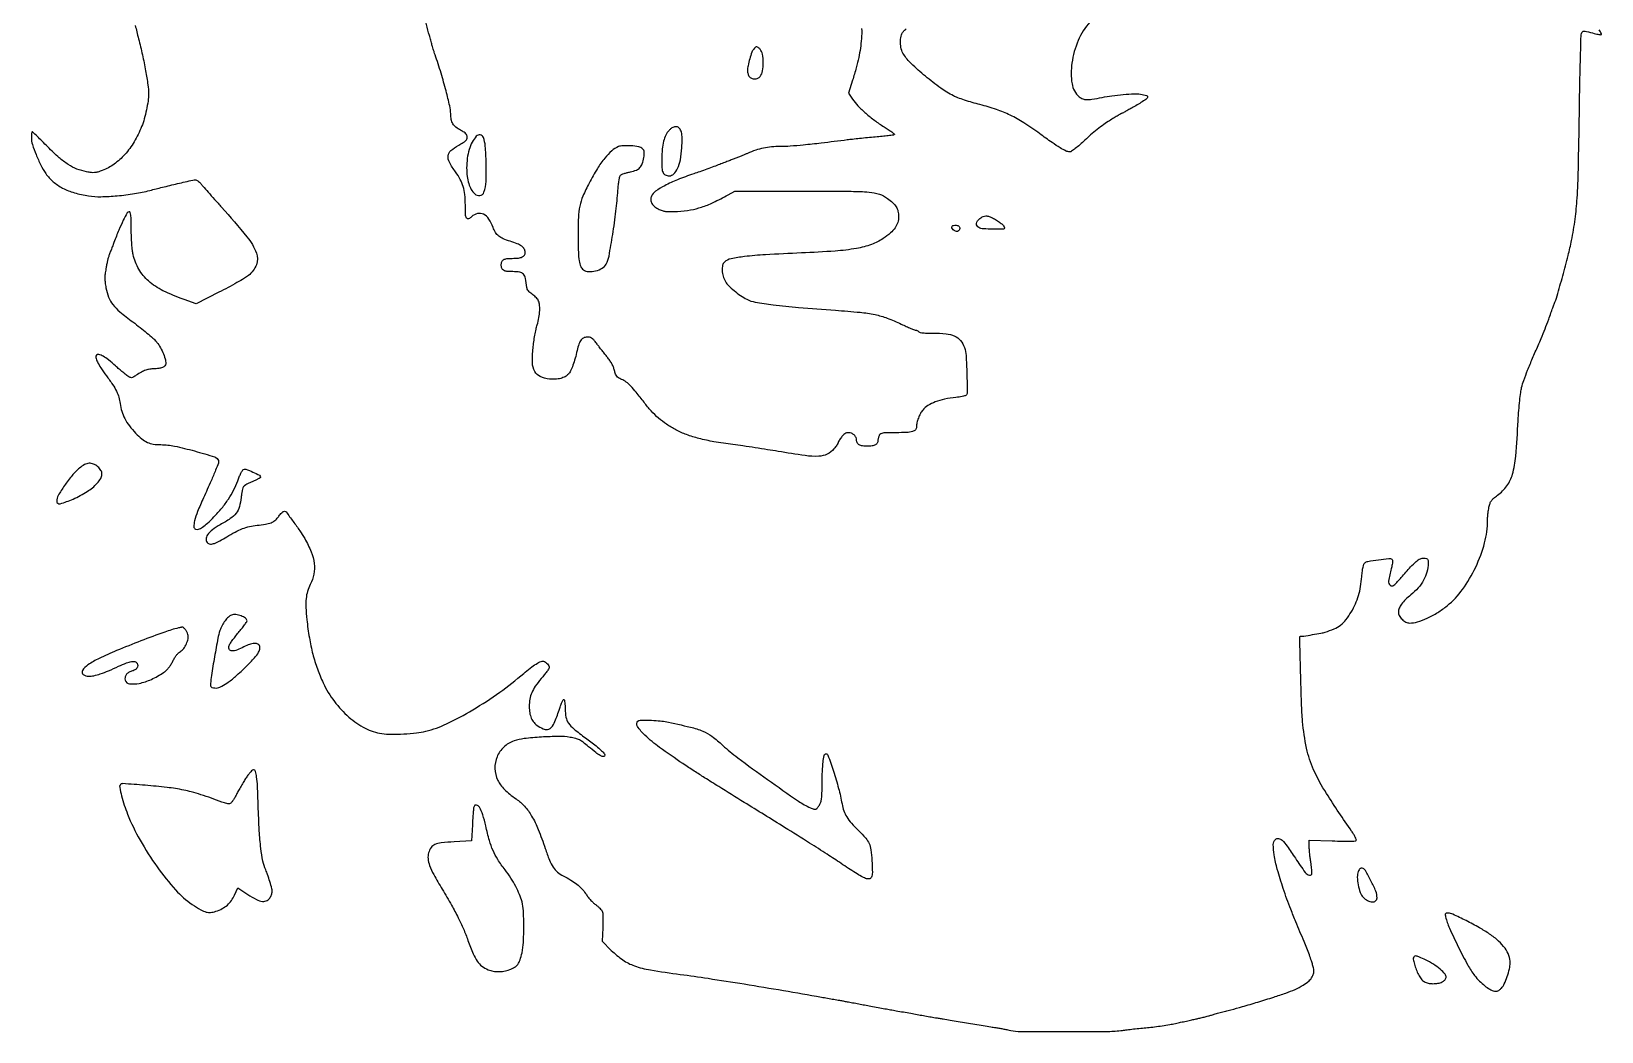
# Model space of a CAD drawing. Extents: x 0 to 1200, y 0 to 1477.
# Drawn here: x 0 to 1180, y 0 to 752 of the extents above; entities that cross this region are included whole.
import ezdxf

# ---------------------------------------------------------------- set-up
doc = ezdxf.new("R2010")
doc.units = 0

msp = doc.modelspace()

# ---------------------------------------------------------------- linework, layer by layer
for points in [[(78.028933, 755.977881, 0.004437), (79.160967, 751.215437, 0.003216), (80.502749, 745.931385, -0.009278), (83.417899, 733.838539, -0.009718), (85.833974, 721.830815, -0.009779), (87.523373, 711.333344, -0.035865), (87.982636, 704.620473, -0.033135), (87.602174, 699.165745, -0.017804), (86.450638, 692.516659, -0.017635), (84.78429, 685.776232, -0.025882), (82.809802, 680, -0.038496), (77.152194, 668.525654, -0.048857), (70.169911, 659.002902, -0.053618), (62.111956, 651.742937, -0.067121), (53.252085, 646.992385, -0.015942), (49.808123, 645.827131, -0.052753), (47.459806, 645.378021, -0.052917), (45.073323, 645.43096, -0.016113), (41.5, 646.008128, -0.044651), (34.208188, 648.117591, -0.049896), (27.690166, 651.433081, -0.03948), (20.841427, 656.630693, -0.01606), (12.355457, 664.699727, 0.002541), (8.039506, 669.031724, 0.00407), (4.306771, 672.680545, 0.000932), (1.012527, 675.836901, 0.19288), (0.605457, 676, 0.357087), (0.366388, 675.804311, 0.016172), (0.177853, 674.682853, 0.020877), (0.043604, 673.235162, 0.012681), (0, 671.516096, 0.076624), (0.762187, 666.571772, 0.019742), (3.503926, 658.951619, 0.020839), (7.094057, 651.051322, 0.033635), (10.862171, 644.699777, 0.064691), (16.345808, 638.595545, 0.057058), (23.43215, 633.792024, 0.050166), (32.271689, 630.246331, 0.032889), (43, 627.898272, 0.042484), (52.101834, 627.307665, 0.017355), (64.488456, 627.987442, 0.017271), (77.543868, 629.615597, 0.024462), (89, 632.027746, -0.004381), (98.384846, 634.400879, -0.002483), (109.789199, 637.118694, -0.000757), (121.305618, 639.784496, -0.05655), (123.204956, 640, -0.119215), (123.997053, 639.808418, -0.036777), (125.052559, 639.163981, -0.034447), (126.16707, 638.243146, -0.03175), (127.177522, 637.153977, 0.008924), (128.707977, 635.345397, 0.000755), (132.737889, 630.76593, 0.001002), (137.564622, 625.319689, 0.000775), (142.845078, 619.403977, -0.010817), (161.960803, 597.102798, -0.078079), (169.104341, 584.943152, -0.191668), (169.074391, 576.192832, -0.130671), (163.046431, 568.130936, -0.031182), (160.030986, 566.038834, -0.006309), (154.411248, 562.734136, -0.006634), (147.765184, 559.054014, -0.006166), (140.860866, 555.45866), (123.810267, 546.845341), (114.655133, 550.051786, -0.030486), (98.86499, 556.687533, -0.066345), (87.973271, 564.000451, -0.081809), (80.803675, 572.79859, -0.071577), (76.424705, 583.839119, -0.031011), (75.886325, 586.925802, -0.00934), (75.448422, 591.67208, -0.009114), (75.146434, 597.147797, -0.008545), (75.035622, 602.75, 0.003631), (74.963883, 609.959369, 0.024439), (74.727784, 613.527097, 0.054165), (74.294212, 615.437519, 0.320163), (73.505825, 616, 0.27134), (72.000181, 615.117978, 0.01206), (69.061377, 609.566056, 0.016614), (65.704097, 602.235862, 0.008947), (62.032573, 593, -0.000235), (60.748699, 589.598898, -0.000284), (59.540909, 586.409375, -0.00024), (58.52139, 583.725539, -0.001956), (58.049669, 582.5, 0.03238), (57.672745, 581.309416, 0.005315), (57.119018, 578.957613, 0.005829), (56.528332, 576.171935, 0.005114), (55.975152, 573.24932, 0.014125), (55.366013, 569.179934, 0.030797), (55.180767, 566.031025, 0.03115), (55.384511, 562.90548, 0.014781), (56.015478, 558.917968, 0.044856), (58.045669, 551.753945, 0.075233), (61.126381, 546.322881, 0.053365), (66.418984, 540.895148, 0.013146), (76.230426, 533.200204, -0.006894), (81.636018, 529.068796, -0.007215), (86.843255, 524.851036, -0.006966), (91.234358, 521.083177, -0.03149), (93.619545, 518.69488, -0.046431), (96.320977, 514.98194, -0.030765), (98.731946, 510.290208, -0.031042), (100.459585, 505.573619, -0.072388), (101, 501.860415, -0.200049), (100.351111, 500.303496, -0.094417), (98.512257, 499.064945, -0.065665), (95.643783, 498.260775, -0.035562), (91.981953, 498, 0.04246), (88.853337, 497.733839, 0.045381), (85.886281, 496.94315, 0.037551), (82.677511, 495.486265, 0.017695), (78.763574, 493.157896, -0.013229), (76.419474, 491.734923, -0.100523), (75.198722, 491.332067, -0.140884), (74.10241, 491.510729, -0.034656), (72.493689, 492.412178, -0.024521), (71.109972, 493.4191, -0.004788), (68.727462, 495.376191, -0.005074), (65.992544, 497.714599, -0.004679), (63.230115, 500.171391, 0.015552), (57.9808, 504.639334, 0.039092), (53.825405, 507.457333, 0.057827), (50.718478, 508.779144, 0.274637), (48.921583, 508.321583, 0.263925), (48.425696, 506.525037, 0.04977), (49.625675, 503.198736, 0.035354), (52.193227, 498.676324, 0.013973), (56.321903, 492.831339, -0.01294), (61.009693, 486.223807, -0.033154), (63.946866, 481.151561, -0.04335), (65.709856, 476.632418, -0.043543), (66.663963, 471.883697, 0.047886), (67.873567, 466.122365, 0.045067), (70.172886, 460.571614, 0.04142), (73.633479, 455.119757, 0.029959), (78.317284, 449.651434, 0.027727), (83.051409, 445.265989, 0.066023), (87.107134, 442.723886, 0.070842), (91.504886, 441.427881, 0.036007), (97.267445, 441.005577, -0.051582), (107.516129, 439.933344, -0.015911), (122.622013, 436.250548, -0.008568), (137.712596, 431.778726, -0.244251), (140.501305, 428.995889, -0.165265), (140.465239, 427.2141, -0.008587), (138.389213, 421.780932, -0.009068), (135.025625, 413.831793, -0.002277), (129.249321, 401, 0.01045), (124.824495, 390.725013, 0.035818), (122.579694, 383.815659, 0.062175), (122.050157, 379.361897, 0.308936), (123.409743, 377.396261, 0.189384), (125.535141, 377.413111, 0.053237), (128.519158, 378.999523, 0.037006), (132.317594, 382.002588, 0.0144), (137.120195, 386.675962, 0.020935), (143.076557, 393.35356, 0.026092), (148.002996, 400.049108, 0.027702), (151.957226, 406.848059, 0.030455), (154.998059, 413.834937, -0.011961), (156.168237, 416.820668, -0.015647), (157.386839, 419.486656, -0.0132), (158.517884, 421.625516, -0.124442), (159.228057, 422.372057, -0.234019), (161.153476, 422.571046, -0.016422), (166.318266, 420.450315, -0.01534), (171.348214, 418.001058, -0.291642), (172.177402, 416.550947, -0.24629), (171.913864, 416.102267, -0.013097), (170.438515, 415.236721, -0.018087), (168.549819, 414.281599, -0.011953), (166.317455, 413.316313, 0.01397), (164.008675, 412.306916, 0.016395), (161.882176, 411.219005, 0.015436), (160.157948, 410.193546, 0.090366), (159.387824, 409.47947, 0.092153), (158.916043, 408.525115, 0.014501), (158.402923, 406.484341, 0.015686), (157.938203, 404.014148, 0.013123), (157.596749, 401.368265, -0.044615), (156.251804, 394.422492, -0.093381), (153.784522, 389.524872, -0.080423), (149.44178, 385.418628, -0.026811), (141.929424, 380.8817, 0.037936), (135.988394, 377.111055, 0.084658), (132.310884, 373.245847, 0.148293), (131.245517, 369.766906, 0.223829), (132.565834, 366.945362, 0.189617), (134.553833, 366.291105, 0.067148), (137.548325, 366.86993, 0.04416), (141.56626, 368.632031, 0.016885), (146.823324, 371.749978, -0.019642), (152.98103, 375.356353, -0.030952), (158.550466, 377.901532, -0.034339), (163.930147, 379.554567, -0.034063), (169.5, 380.461228, 0.015796), (175.876421, 381.261513, 0.050329), (180.022799, 382.351306, 0.074192), (182.922679, 383.95706, 0.07703), (185.184994, 386.321999, -0.015167), (186.770725, 388.452693, -0.038583), (188.079828, 389.865664, -0.055455), (189.211679, 390.700684, -0.126603), (190.226208, 390.984687, -0.241032), (191.387002, 390.421153, -0.002803), (196.640641, 383.367771, -0.009053), (201.642778, 376.308657, -0.017753), (205.317346, 370.484867, -0.035789), (210.190365, 360.54514, -0.065989), (212.435578, 351.842529, -0.077239), (212.167265, 343.829587, -0.070461), (209.5, 336, 0.046304), (207.443754, 330.798772, 0.046962), (206.392017, 325.332544, 0.036202), (206.232524, 318.648007, 0.014396), (206.941549, 309.494586, 0.015648), (208.825597, 295.867609, 0.021003), (211.432491, 283.677513, 0.022602), (214.858368, 272.518688, 0.024381), (219.204572, 262, 0.050947), (227.610413, 248.052373, 0.053407), (238.546629, 236.334313, 0.057468), (250.823737, 227.964358, 0.084893), (263.195697, 223.944114, 0.035038), (270.188668, 223.420357, 0.014121), (279.767761, 223.645785, 0.014158), (289.349828, 224.414781, 0.033708), (296.380767, 225.663603, 0.051227), (311.96005, 231.271864, 0.021619), (331.594437, 241.773301, 0.021021), (351.894067, 254.968906, 0.024774), (369.886287, 269.164224, -0.016165), (374.777175, 273.161458, -0.026046), (379.214799, 276.202499, -0.026293), (382.889334, 278.191475, -0.196627), (384.828553, 278.298735, -0.078873), (386.274558, 277.526586, -0.052023), (387.654013, 276.236746, -0.053491), (388.672505, 274.773676, -0.125971), (389, 273.494426, -0.152133), (388.779106, 272.785239, -0.006315), (387.225336, 270.592784, -0.01045), (385.27335, 268.02541, -0.007181), (382.958592, 265.193918, 0.023478), (378.599513, 259.492302, 0.050042), (375.91421, 254.643814, 0.057938), (374.480292, 249.839405, 0.043602), (374, 244.342155, 0.039636), (374.389879, 239.43163, 0.06627), (375.576074, 235.468298, 0.073929), (377.638396, 232.256053, 0.063991), (380.639841, 229.598766, 0.077279), (385.902411, 227.104549, 0.237613), (389.670256, 227.783296, 0.133009), (392.823121, 231.83294, 0.020615), (396.396837, 241.448612, -0.010845), (397.529994, 244.690097, -0.018704), (398.630608, 247.327091, -0.013772), (399.616551, 249.315384, -0.433587), (400.090759, 249.443908, -0.211863), (400.449345, 248.919394, -0.014226), (400.734009, 247.08156, -0.018494), (400.936257, 244.795348, -0.012674), (401.003738, 242.190983, 0.051005), (401.623204, 236.167382, 0.1032), (403.515471, 231.814508, 0.066781), (407.561228, 227.463908, 0.01232), (416.206431, 220.703134, -0.004913), (424.184623, 214.652266, -0.025533), (428.375382, 211.051986, -0.047745), (430.486152, 208.61884, -0.301881), (430.537273, 207.060309, -0.324586), (429.387822, 206.588483, -0.074148), (427.321736, 207.428671, -0.034209), (424.056376, 209.675348, -0.007076), (418.652181, 214.092125, 0.011913), (414.517139, 217.405443, 0.047164), (411.755611, 219.126936, 0.054103), (408.910779, 220.18178, 0.019114), (404.652181, 221.083917, 0.045328), (396.176628, 221.762868, 0.013335), (383.128685, 221.275614, 0.012894), (370.220862, 220.1136, 0.05361), (362.607414, 218.389593, 0.104656), (354.873997, 213.771195, 0.108857), (349.805433, 206.473051, 0.107882), (348.245934, 197.664772, 0.101185), (350.432194, 188.784134, 0.050117), (352.493707, 185.369956, 0.034155), (355.457781, 181.932961, 0.029435), (359.343207, 178.441736, 0.019154), (364.202625, 174.8624, -0.062115), (370.506104, 169.326864, -0.049075), (375.843041, 161.976732, -0.037024), (380.798184, 151.872573, -0.0156), (385.997875, 137.660236, 0.015043), (389.183926, 128.92166, 0.05045), (391.997323, 123.524456, 0.07197), (395.226337, 119.879968, 0.059906), (399.553446, 117.030062, -0.019643), (405.290191, 113.880985, -0.031843), (409.864502, 110.718055, -0.036865), (413.476685, 107.404341, -0.04538), (416.29425, 103.804296, 0.02371), (417.903435, 101.553972, 0.01669), (419.91201, 99.176887, 0.016889), (421.991181, 97.02718, 0.033606), (423.80021, 95.5, -0.019742), (425.433765, 94.196717, -0.019443), (426.968081, 92.762266, -0.019744), (428.211098, 91.402738, -0.06725), (428.853985, 90.392822, -0.088479), (429.215516, 89.01205, -0.011568), (429.387573, 85.967288, -0.012817), (429.416247, 82.234217, -0.009274), (429.264433, 78.076745), (428.701891, 67.867845), (435.677342, 61.042813, 0.042141), (444.426769, 53.817676, 0.067951), (453.027552, 49.445086, 0.042562), (465.048, 46.381215, 0.008008), (487.5, 43.02272, -0.004646), (508.357293, 40.045993, -0.002128), (535.514915, 35.793926, -0.002055), (565.018026, 30.921441, -0.002274), (593.5, 25.963907, -0.000005), (598.114781, 25.138974, -0.000005), (602.884375, 24.286272, -0.000005), (607.154383, 23.522802, -0.000015), (610, 23.013897, -0.00135), (612.817462, 22.502085, -0.000441), (616.96875, 21.7326, -0.00044), (621.576676, 20.870069, -0.000497), (626, 20.033515, 0.00096), (630.675413, 19.153775, 0.000632), (636.059375, 18.158452, 0.000635), (641.301323, 17.203115, 0.001227), (645.5, 16.454058, -0.000551), (649.731916, 15.704974, -0.000275), (655.0875, 14.747873, -0.000273), (660.632281, 13.750695, -0.000402), (665.5, 12.868501, 0.001225), (670.114784, 12.039989, 0.001112), (674.884375, 11.206673, 0.001112), (679.154903, 10.480113, 0.003583), (682, 10.023517, -0.002572), (685.047288, 9.540789, -0.000562), (690.290625, 8.676455, -0.000585), (696.3539, 7.662673, -0.000561), (702.5, 6.620557, 0.000733), (708.756227, 5.561984, 0.000688), (715.15, 4.498817, 0.000684), (720.824466, 3.571248, 0.00237), (724.5, 2.993456, -0.003746), (727.492465, 2.5146, -0.003032), (730.696403, 1.95726, -0.003064), (733.645482, 1.40713, -0.007916), (735.764351, 0.963515, 0.054208), (743.173441, 0.115919, 0.001411), (776.536127, 0.023431, 0.002029), (808.949108, 0.156553, 0.03347), (819.731441, 0.967627, -0.005706), (823.146718, 1.416166, -0.00203), (828.036736, 1.981582, -0.002014), (833.409498, 2.558825, -0.002374), (838.5, 3.060596, 0.007702), (843.751816, 3.634839, 0.005479), (849.61875, 4.433346, 0.005533), (855.201196, 5.318757, 0.011719), (859.5, 6.153518, -0.000101), (863.42102, 7.009905, -0.000074), (867.765625, 7.957218, -0.000075), (871.87509, 8.85198, -0.000167), (875, 9.530791, 0.005128), (877.867404, 10.183522, 0.00349), (881.116286, 10.982226, 0.003517), (884.240858, 11.796963, 0.007058), (886.693739, 12.492275, -0.004664), (889.320542, 13.250499, -0.00165), (893.095531, 14.288692, -0.001637), (897.249998, 15.40192, -0.001925), (901.193739, 16.428626, 0.007819), (909.772615, 18.770351, 0.003089), (921.499688, 22.248001, 0.00312), (933.35803, 25.92538, 0.006585), (942.5, 28.956092, 0.022481), (949.542313, 31.754503, 0.032696), (955.44262, 34.890762, 0.037898), (959.874349, 38.119897, 0.101216), (962.270834, 41.184873, 0.028936), (963.212272, 43.386971, 0.077706), (963.534939, 45.055328, 0.060286), (963.372283, 46.976086, 0.012475), (962.59807, 50.284791, 0.019457), (961.720197, 53.187221, 0.00537), (960.115343, 57.676025, 0.005416), (958.186239, 62.72542, 0.005641), (956.173411, 67.663569, -0.00131), (949.985253, 82.47684, -0.004701), (946.147989, 91.982203, -0.006762), (943.277009, 99.592022, -0.006093), (940.508135, 107.544459, -0.011859), (936.063136, 121.957401, -0.02904), (933.670765, 132.789589, -0.037292), (933.008347, 140.58649, -0.201566), (934.58062, 144.437763, -0.250199), (936.91098, 145.146051, -0.140902), (939.609565, 143.757473, -0.049998), (943.346327, 139.459787, -0.008029), (949.626698, 130.274388, 0.009678), (956.980311, 119.595061, 0.187896), (960.282641, 117.445815, 0.492408), (962.062718, 118.974652, 0.024282), (961.147581, 127.873003, -0.007224), (960.703646, 131.102894, -0.006267), (960.329709, 134.500797, -0.006317), (960.068556, 137.586213, -0.018345), (959.993392, 139.725455), (960, 143.950911), (977.34707, 143.323502, 0.00396), (985.050455, 143.10596, 0.010754), (990.511524, 143.112481, 0.007176), (994.539881, 143.261813, 0.246258), (995.3343, 143.731892, 0.24036), (995.390729, 144.420161, 0.017949), (994.589431, 146.186608, 0.021728), (993.414474, 148.310997, 0.014616), (991.89963, 150.633845, -0.008918), (972.993234, 178.915137, -0.037784), (963.307733, 196.817921, -0.05289), (958.081488, 212.873257, -0.03049), (955.079692, 233, -0.01279), (954.234063, 246.729931, -0.002879), (953.527766, 270.12903, -0.000288), (952.901967, 296.370874, -0.421045), (953.516623, 297, 0.039155), (955.966026, 297.192108, 0.00305), (962.45006, 298.256072, 0.003811), (968.841964, 299.395192, 0.025144), (972, 300.148831, 0.032282), (978.679742, 302.580161, 0.061198), (983.595461, 305.499226, 0.061787), (987.628456, 309.501107, 0.03353), (991.571334, 315.27903, 0.028626), (994.720607, 321.409613, 0.031573), (997.033919, 327.66558, 0.030326), (998.609602, 334.382272, 0.022935), (999.546099, 341.900132, -0.009935), (999.944892, 345.958979, -0.022626), (1000.444708, 348.997151, -0.027223), (1001.028172, 351.166605, -0.141154), (1001.719291, 352.181995, -0.132255), (1004.123438, 353.283835, -0.008161), (1011.96412, 354.472346, -0.007116), (1019.922206, 355.430992, -0.166315), (1022.108375, 354.933021, -0.220508), (1022.547923, 354.266719, -0.05465), (1022.601441, 352.925818, -0.034002), (1022.319005, 350.88136, -0.010117), (1021.613731, 347.806804, 0.019717), (1019.668911, 338.513446, 0.260366), (1020.805218, 335.327116, 0.383171), (1023.554314, 335.362901, 0.028937), (1029.179883, 341.18663, -0.006317), (1036.208416, 349.154056, -0.032327), (1040.439731, 353.262445, -0.062834), (1043.554059, 355.305192, -0.138799), (1046.32764, 355.807568, -0.029537), (1048.170116, 355.518341, -0.171615), (1048.99334, 355.0083, -0.155572), (1049.356591, 354.064841, -0.023087), (1049.382797, 352, -0.056954), (1048.388499, 345.296863, -0.060134), (1045.91338, 339.120932, -0.05673), (1041.89092, 333.422077, -0.042431), (1036.304277, 328.133324, 0.025697), (1032.357331, 324.639426, 0.041702), (1029.434238, 321.248712, 0.051017), (1027.60224, 318.094349, 0.10602), (1027.003738, 315.326725, 0.12715), (1027.714264, 312.558201, 0.072062), (1029.816723, 309.781262, 0.071815), (1032.631284, 307.705319, 0.123654), (1035.43967, 307, 0.074998), (1041.334909, 307.889261, 0.032646), (1048.752373, 310.721084, 0.030854), (1056.528679, 314.885434, 0.032004), (1063.63417, 319.929523, 0.066957), (1075.262835, 332.268617, 0.0452), (1085.083014, 348.963344, 0.0451), (1091.768447, 367.208105, 0.065358), (1093.999829, 384.200779, -0.017938), (1094.077646, 386.366894, -0.009803), (1094.320262, 389.014269, -0.009759), (1094.672464, 391.697545, -0.015309), (1095.090425, 393.986036, -0.028699), (1095.896958, 396.915703, -0.073102), (1096.896575, 398.874024, -0.06246), (1098.512747, 400.634561, -0.016779), (1101.494147, 402.995676, 0.07727), (1108.581875, 410.155964, 0.089313), (1112.734722, 418.798885, 0.046577), (1115.153839, 432.348227, 0.007597), (1116.979661, 459, -0.00599), (1117.485709, 466.752141, -0.007041), (1118.156439, 474.082355, -0.007094), (1118.900813, 480.280882, -0.029012), (1119.622677, 484, -0.02381), (1121.229151, 489.242813, -0.007439), (1124.125409, 496.941561, -0.007004), (1127.80572, 505.927929, -0.005614), (1132.010979, 515.5, 0.008917), (1134.305384, 520.817671, 0.003727), (1137.215627, 528.060896, 0.003613), (1139.965841, 535.207327, 0.011733), (1141.643294, 540, -0.004282), (1142.266526, 541.869528, -0.004035), (1142.933859, 543.765625, -0.004013), (1143.552182, 545.436113, -0.013973), (1143.990093, 546.5, 0.034379), (1146.256241, 552.714097, 0.003549), (1150.475421, 567.733277, 0.004801), (1154.538253, 583.182288, 0.012174), (1157.107318, 594.5, 0.016532), (1159.771894, 610.422895, 0.017772), (1161.301366, 626.107754, 0.009987), (1162.21351, 647.973608, 0.001716), (1162.972949, 689.5, -0.001109), (1163.355416, 711.90095, -0.001741), (1163.79381, 731.149814, -0.000431), (1164.250335, 747.981923, -0.068016), (1164.557407, 749.839793, -0.102757), (1165.326847, 751.233568, -0.216427), (1166.423854, 751.743736, -0.066475), (1168.457574, 751.490809, -0.004307), (1174.217858, 749.926961, 0.014511), (1176.070251, 749.464429, 0.021008), (1177.731387, 749.173019, 0.01743), (1179.08194, 749.041882, 0.215061), (1179.55373, 749.220397, 0.335966), (1179.62435, 749.732026, 0.004306), (1177.906394, 752.734688, 0.010359)], [(623.761517, 753.802218, -0.02638), (623.591733, 746.071501, -0.01645), (622.816987, 738.899341, -0.017432), (621.582537, 731.932152, -0.015027), (619.697282, 724.237359, -0.007843), (616.911892, 714.765501), (613.882589, 705.031001), (616.869485, 700.689697, 0.039873), (621.009393, 695.594699, 0.02183), (626.816566, 690.018664, 0.020854), (633.554542, 684.572822, 0.022381), (640.57013, 679.842068, -0.009396), (643.769097, 677.803706, -0.016307), (646.334913, 675.976888, -0.010797), (648.270899, 674.433843, -0.45908), (648.278156, 673.966135, -0.147069), (647.611976, 673.65778, -0.002759), (643.762958, 673.131284, -0.006493), (639.230066, 672.59648, -0.004268), (634, 672.093272, 0.00187), (628.28155, 671.570745, 0.0016), (622.2625, 670.9786, 0.001612), (616.79598, 670.405331, 0.004609), (613, 669.959439, -0.001751), (593.375457, 667.540476, -0.005231), (579.925858, 666.072998, -0.007497), (570.106012, 665.253847, -0.01706), (562.668255, 665, 0.022138), (556.008624, 664.704988, 0.029505), (550.019948, 663.814998, 0.029568), (544.187628, 662.228178, 0.02238), (538, 659.831688, -0.003964), (536.01955, 658.979531, -0.002793), (533.78015, 658.051614, -0.002517), (531.278003, 657.045828, -0.001861), (528.5, 655.957313, 0.000087), (527.249318, 655.472364, 0.000009), (524.335591, 654.341928, 0.000011), (520.865463, 652.995461, 0.000009), (517.131799, 651.546562, -0.003928), (512.809963, 649.908269, -0.002188), (507.520582, 647.976861, -0.002182), (502.151685, 646.069428, -0.003534), (497.568108, 644.499777, 0.014487), (485.397767, 640.031908, 0.026678), (475.830789, 635.596133, 0.031237), (468.961548, 631.385063, 0.133502), (465.918207, 627.71983, 0.115845), (465.357117, 624.906597, 0.12414), (466.133116, 622.21624, 0.1007), (468.285965, 619.80359, 0.056321), (471.695404, 617.810539, 0.029719), (474.58522, 616.732522, 0.047293), (477.167684, 616.200648, 0.034318), (480.337927, 616.073793, 0.008873), (485.449458, 616.310935, 0.024754), (495.262577, 617.430549, 0.038328), (503.543441, 619.454541, 0.033211), (512.218913, 622.94717, 0.013716), (523.473306, 628.757236), (528.446611, 631.5), (579.473306, 631.481713, -0.001496), (615.873053, 631.359733, -0.019639), (629.342754, 630.74486, -0.05617), (637.051385, 629.2054, -0.081149), (643.231305, 626.056261, -0.029729), (647.267182, 622.707195, -0.068936), (649.739337, 619.656584, -0.080976), (651.057034, 616.374527, -0.055103), (651.5, 612.367268, -0.074744), (650.832678, 607.928158, -0.078336), (648.892065, 603.959261, -0.06173), (645.392519, 600.08347, -0.027557), (639.943858, 595.872495, -0.066273), (631.14432, 591.396987, -0.040856), (619.891654, 588.445771, -0.025908), (603.821394, 586.458756, -0.007223), (578.5, 585.019722, 0.003441), (551.491515, 583.689698, 0.015287), (535.6615, 582.314463, 0.023233), (525.619757, 580.655924, 0.12764), (520.75, 578.218585, 0.160442), (519.310285, 575.787464, 0.065742), (518.979926, 571.919363, 0.059031), (519.704553, 567.541164, 0.062116), (521.427396, 563.533678, 0.065432), (523.792053, 560.491679, 0.022141), (527.961145, 556.722407, 0.022231), (532.816685, 553.059129, 0.030207), (537.519821, 550.230369, 0.078462), (543.785584, 548.12266, 0.01125), (557.212512, 546.156626, 0.009659), (576.355424, 544.166793, 0.003362), (604, 542.01912, -0.006738), (622.616034, 540.446347, -0.027602), (633.813963, 538.720135, -0.037711), (642.952132, 536.05748, -0.021503), (653.543939, 531.555436, 0.004728), (657.295292, 529.810154, 0.006754), (660.6591, 528.338159, 0.003955), (663.509728, 527.162808, 0.096086), (664.349111, 527, -0.073959), (664.912584, 526.916194, -0.038599), (665.57526, 526.657292, -0.037338), (666.228021, 526.279846, -0.046659), (666.766667, 525.833333, 0.152808), (667.727336, 525.330598, 0.019501), (670.064322, 525.001597, 0.018881), (673.207479, 524.802979, 0.009274), (677.216667, 524.775709, -0.026889), (687.17743, 524.356907, -0.082695), (693.675402, 522.62274, -0.116037), (697.998076, 519.289623, -0.085387), (700.974531, 514, -0.070459), (702.202124, 507.99015, -0.008434), (702.799109, 494.411721, -0.003826), (703.078575, 480.0215, -0.263076), (701.950096, 477.969158, -0.078555), (701.104698, 477.614926, -0.01082), (699.236338, 477.20034, -0.012194), (696.98409, 476.808315, -0.010047), (694.565137, 476.49735, 0.023951), (686.021209, 475.156638, 0.040017), (679.039248, 473.122203, 0.048525), (673.582755, 470.415397, 0.078616), (669.678358, 467.029597, 0.051568), (667.863032, 464.355893, 0.035511), (666.36055, 461.013217, 0.035522), (665.346788, 457.493298, 0.051767), (665.005577, 454.285184, -0.19111), (664.161912, 452.174049, -0.136241), (661.957289, 450.84614, -0.057438), (657.665379, 450.168632, -0.010454), (649.600925, 450, 0.004096), (642.831067, 449.944545, 0.034101), (639.776218, 449.685618, 0.085979), (638.080428, 449.115605, 0.146942), (637.035184, 448.065741, 0.034504), (636.638599, 447.183413, 0.023143), (636.304085, 446.128828, 0.023345), (636.074215, 445.072147, 0.041905), (636, 444.188186, -0.132169), (635.476396, 442.241981, -0.135955), (634.05076, 440.845931, -0.091099), (631.593315, 440.023466, -0.035332), (628, 439.769231, -0.035375), (624.377478, 440.025848, -0.093589), (621.927961, 440.859607, -0.138921), (620.516864, 442.28599, -0.126655), (620, 444.293704, 0.112442), (619.51887, 446.406102, 0.093062), (618.149707, 448.27029, 0.09038), (616.156186, 449.552178, 0.09811), (613.895904, 450, 0.06894), (612.465244, 449.8018, 0.071065), (611.158326, 449.222528, 0.059283), (609.886008, 448.198838, 0.030819), (608.550891, 446.655609, 0.01235), (607.574021, 445.307055, 0.015982), (606.749324, 444.021102, 0.013727), (606.132303, 442.920162, 0.121436), (606, 442.383453, -0.133581), (605.8521, 441.839737, -0.012593), (605.115167, 440.654763, -0.01542), (604.141469, 439.268674, -0.011538), (602.987803, 437.801371, -0.110177), (597.936507, 433.865202, -0.099817), (591.505548, 432.267504, -0.046419), (581.266731, 432.761797, -0.007037), (561, 435.930286, 0.003007), (553.102404, 437.23027, 0.001853), (543.79375, 438.669728, 0.001858), (534.579463, 440.024657, 0.003329), (527, 441.058994, -0.010567), (512.754772, 443.21348, -0.020513), (501.505634, 445.637735, -0.025181), (492.271453, 448.530993, -0.033922), (484.282365, 452.115978, -0.024914), (477.25023, 456.325862, -0.030854), (471.180658, 460.949009, -0.030393), (465.654549, 466.344068, -0.02302), (460.255034, 472.878327, 0.007804), (454.46753, 480.332791, 0.025228), (450.305503, 485.018999, 0.037956), (446.821477, 488.06395, 0.059424), (443.378373, 490.052135, -0.028894), (441.02574, 491.225757, -0.095855), (439.72184, 492.350196, -0.087057), (438.864844, 493.940153, -0.021313), (438.04542, 496.810668, 0.036366), (437.265232, 499.261897, 0.028311), (436.080056, 501.796101, 0.026753), (434.534848, 504.330307, 0.024009), (432.674745, 506.781975, -0.005336), (430.82131, 509.044237, -0.003327), (428.695389, 511.73279, -0.003338), (426.63467, 514.41152, -0.006052), (424.990408, 516.634042, 0.018251), (423.091426, 519.074059, 0.053173), (421.555724, 520.55339, 0.073538), (420.05637, 521.399257, 0.06755), (418.332025, 521.806525, 0.115935), (415.41299, 521.413616, 0.129074), (413.106693, 519.762364, 0.088604), (411.323196, 516.617985, 0.03276), (409.941238, 511.695751, -0.016043), (408.528786, 505.931403, -0.019783), (406.830553, 500.665062, -0.020846), (405.049506, 496.371184, -0.075314), (403.418706, 493.910171, -0.091969), (401.012523, 492.074094, -0.055509), (397.642103, 490.815123, -0.048876), (393.595542, 490.208066, -0.038539), (389.164913, 490.322428, -0.080372), (382.207055, 492.197564, -0.166559), (378.154349, 496.001403, -0.117051), (376.455073, 502.548744, -0.0304), (376.892146, 513.5, -0.01029), (377.463349, 518.187817, -0.008399), (378.261662, 523.178125, -0.008504), (379.151915, 527.747168, -0.021942), (379.994003, 531, 0.030845), (381.301012, 536.446393, 0.033838), (381.876615, 541.845916, 0.036594), (381.714184, 546.538018, 0.100378), (380.714565, 549.681936, 0.05366), (380.007395, 550.682726, 0.020631), (378.828653, 551.913953, 0.020146), (377.429038, 553.15552, 0.023397), (376, 554.216297, -0.034292), (374.531777, 555.35656, -0.044527), (373.367419, 556.599124, -0.050786), (372.575757, 557.855035, -0.088229), (372.230307, 559.034362, 0.020421), (371.183857, 565.968492, 0.134405), (369.646301, 569.088884, 0.173536), (366.932525, 570.578878, 0.039637), (361.628571, 571, -0.024584), (357.221557, 571.216817, -0.107125), (354.749145, 572.013577, -0.171971), (353.454013, 573.535707, -0.09135), (353, 576, -0.089998), (353.442822, 578.440255, -0.168507), (354.709473, 579.965929, -0.109427), (357.102042, 580.774849, -0.027018), (361.265741, 581, 0.025027), (365.869539, 581.230585, 0.083346), (368.780838, 582.025025, 0.143313), (370.397757, 583.435727, 0.143145), (371, 585.496229, 0.135186), (370.311818, 587.995025, 0.100211), (368.376831, 590.125966, 0.064645), (364.95436, 592.016566, 0.023205), (359.673761, 593.820455, -0.028643), (354.503308, 595.649706, -0.072388), (351.09342, 597.702235, -0.085008), (348.733439, 600.421254, -0.05169), (346.908526, 604.278271, 0.064524), (343.767279, 610.500533, 0.129479), (339.647456, 614.091292, 0.172715), (335.128855, 614.623814, 0.135632), (330.757389, 612.267564, -0.087667), (328.389435, 610.685183, -0.390471), (326.944393, 611.18066, -0.113363), (326.179147, 613.943696, -0.010657), (326.015313, 621.032072, 0.023707), (325.630036, 628.856508, 0.047596), (324.45257, 634.922467, 0.052266), (322.240955, 640.283231, 0.035171), (318.686339, 645.877649, -0.033498), (314.016073, 653.173941, -0.155731), (313.066987, 658.019316, -0.188525), (315.168151, 661.975444, -0.053169), (321.023427, 666.01272, 0.011288), (324.421257, 667.958131, 0.051165), (326.243234, 669.328324, 0.093535), (327.173057, 670.584437, 0.113154), (327.5, 672.010623, 0.096939), (327.233933, 673.370064, 0.095595), (326.474448, 674.536503, 0.060219), (325.024552, 675.71555, 0.016906), (322.5, 677.1901, -0.046221), (318.974104, 679.536622, -0.08666), (316.727045, 682.107288, -0.086643), (315.483987, 685.287758, -0.046187), (315.029751, 689.5, 0.052093), (314.312646, 695.487197, 0.008674), (311.546183, 706.7605, 0.009351), (307.773086, 720.047177, 0.007828), (303.287471, 734, -0.00324), (302.643247, 735.942536, -0.002533), (301.968243, 738.059375, -0.002561), (301.35993, 740.036434, -0.006256), (300.937712, 741.5, 0.000521), (300.542231, 742.932375, 0.000241), (300.025252, 744.79375, 0.000238), (299.480082, 746.749353, 0.000332), (298.989896, 748.5, -0.0121), (294.837906, 764.796129, -0.011096)], [(795.230906, 758.524983, 0.079458), (786.436393, 744.596893, 0.066126), (781.716615, 727.711438, 0.073308), (781.807577, 712.174228, 0.181732), (787.293891, 702.406161, 0.076079), (789.897312, 700.818432, 0.092784), (792.68359, 700.222417, 0.04869), (796.733658, 700.512928, 0.007896), (804.5, 701.963932, -0.018028), (811.774906, 703.171149, -0.01126), (820.365338, 704.084058, -0.010466), (828.409873, 704.586866, -0.043284), (833.272445, 704.367787, -0.038437), (837.878935, 703.393774, -0.466612), (838.514321, 701.941508, -0.140088), (836.586461, 699.826355, -0.00742), (828.671133, 695.097933, -0.00198), (825.255669, 693.143784, -0.003127), (822.308899, 691.497518, -0.000782), (819.72491, 690.080311, -0.125679), (819.410447, 690, 0.133363), (819.097647, 689.915057, 0.000759), (816.443639, 688.353455, 0.003158), (813.42178, 686.543399, 0.001994), (809.917059, 684.394742, 0.018555), (805.731577, 681.585831, 0.010035), (800.785453, 677.839431, 0.009907), (795.821951, 673.758452, 0.013743), (791.551426, 669.894742, -0.009147), (787.685027, 666.331504, -0.015225), (784.285646, 663.492137, -0.012607), (781.476364, 661.399567, -0.154974), (780.218182, 661, -0.108861), (777.307265, 661.641374, -0.026935), (772.963446, 663.944907, -0.018145), (766.824044, 667.947423, -0.00503), (757.49012, 674.668721, 0.016203), (745.680767, 682.778158, 0.02911), (735.430743, 688.526862, 0.030805), (724.992133, 692.834057, 0.020909), (712.659591, 696.486558, -0.009389), (706.90897, 698.04658, -0.008715), (701.075422, 699.858215, -0.008733), (695.943569, 701.650512, -0.028804), (692.659591, 703.081986, -0.039329), (683.183972, 708.856066, -0.017465), (671.62127, 717.845111, -0.016614), (661.031354, 727.302581, -0.061288), (655.358166, 734.230128, -0.077732), (653.569785, 738.36061, -0.059561), (652.909277, 743.242956, -0.061877), (653.416034, 747.912118, -0.109133), (655.092389, 751.390324, -0.070187), (657.186879, 753.397582, -0.038958)]]:
    msp.add_lwpolyline(points, format="xyb")
for points in [[(542.699778, 738.220752, 0.09759), (541.306623, 735.901881, 0.016185), (539.689498, 730.923374, 0.018516), (538.389065, 725.71493, 0.051958), (538, 721.981031, 0.042935), (538.097035, 720.853098, 0.030147), (538.390096, 719.61216, 0.030556), (538.818832, 718.44949, 0.054302), (539.327986, 717.56613, 0.140816), (541.009182, 716.262336, 0.097064), (543.391672, 715.813224, 0.096174), (545.786802, 716.296149, 0.135051), (547.501849, 717.625, 0.116358), (549.328804, 721.811863, 0.045857), (549.885815, 728.116199, 0.045633), (549.296707, 734.316494, 0.138279), (547.429758, 738.077616, 0.028765), (545.984617, 739.50073, 0.174219), (545.021873, 739.879945, 0.185216), (544.072147, 739.548229, 0.033242)], [(334.231416, 672.677765, 0.064931), (331.169161, 668.282918, 0.045966), (328.89695, 662.707928, 0.041319), (327.487875, 656.178938, 0.032145), (327.010824, 648.928139, 0.029717), (327.379322, 642.58042, 0.046109), (328.5199, 637.217503, 0.053947), (330.423031, 632.832777, 0.072508), (333.081291, 629.422118, 0.23359), (337.025803, 628.180155, 0.273174), (340.018936, 630.636712, 0.077891), (341.608188, 638.694304, 0.016658), (341.693376, 653, 0.013481), (341.024638, 665.299214, 0.07041), (339.535474, 671.900696, 0.276065), (337.187426, 673.759533, 0.245637)], [(479.109598, 677.117325, 0.073649), (476.665137, 673.577238, 0.051739), (474.984468, 669.02832, 0.04033), (473.979431, 663.170207, 0.019637), (473.59971, 655.585981, 0.015957), (473.741417, 648.887989, 0.089208), (474.559868, 645.40831, 0.179328), (476.248506, 643.645249, 0.113502), (479.054351, 643, 0.193369), (482.619664, 644.432404, 0.094594), (485.505179, 648.490347, 0.062496), (487.573247, 655.066968, 0.028703), (488.672585, 664, 0.017302), (488.894448, 671.282066, 0.061164), (488.306089, 675.91498, 0.115169), (486.904805, 678.620968, 0.188928), (484.658506, 679.819675, 0.067097), (483.22497, 679.794937, 0.075631), (481.910682, 679.385177, 0.062168), (480.586977, 678.522887, 0.02948)], [(441.202478, 665.016818, 0.07752), (435.951481, 661.719737, 0.044191), (430.738878, 656.312382, 0.033395), (425.243649, 648.482837, 0.015217), (419.085579, 637.596034, 0.019099), (414.362476, 627.72162, 0.049826), (411.97612, 620.230391, 0.042577), (410.923061, 611.762128, 0.011015), (410.694763, 598, 0.006091), (410.910629, 585.751732, 0.032154), (411.541496, 579.066618, 0.063064), (412.736622, 574.977311, 0.128395), (414.789315, 572.363298, 0.155355), (418.585986, 571.014013, 0.070661), (423.882109, 571.587523, 0.069862), (428.888323, 573.636313, 0.13917), (431.833669, 576.696489, 0.076525), (433.950871, 582.740049, 0.006597), (436.741764, 598.900092, 0.009461), (439.198946, 616.476393, 0.013636), (440.652527, 632.110273, -0.009716), (441.003709, 636.23815, -0.015941), (441.47983, 639.712737, -0.014062), (442.019588, 642.428653, -0.1412), (442.57307, 643.430212, -0.09759), (443.416817, 643.996168, -0.015768), (445.273409, 644.705054, -0.016892), (447.543526, 645.40585, -0.014133), (449.994434, 645.998819, 0.039701), (454.486499, 647.331844, 0.111962), (457.189852, 649.145144, 0.108), (458.901821, 651.989493, 0.035502), (460.144259, 656.742783, 0.063472), (460.384784, 660.891101, 0.19382), (459.176922, 663.380428, 0.139985), (456.243059, 664.82667, 0.028428), (450.429051, 665.545344, 0.014801), (447.607815, 665.648499, 0.016044), (444.860512, 665.579428, 0.015709), (442.519366, 665.371372, 0.071596)], [(697.5, 603.513695, -0.154714), (697.036218, 602.05074, -0.191889), (695.848996, 601.276911, -0.15191), (694.215024, 601.445883, -0.095498), (692.612186, 602.530671, -0.085195), (691.591892, 603.973772, -0.266953), (691.679093, 605.114417, -0.214126), (692.783898, 605.79311, -0.061127), (694.844436, 605.80731, -0.04487), (696.064457, 605.553783, -0.104838), (696.877087, 605.10616, -0.128709), (697.338898, 604.434583, -0.086812)], [(722.789838, 611.022692, -0.02161), (725.910535, 609.182182, -0.029606), (728.534625, 607.247636, -0.032254), (730.455236, 605.426, -0.129725), (731.209042, 604.010523, -0.474836), (730.441161, 603.011449, -0.008392), (722.710477, 602.917989, -0.013583), (715.14824, 603.158998, -0.108516), (711.810192, 604.101582, -0.138788), (710.460359, 605.403186, -0.163434), (710.10262, 607.13442, -0.126687), (710.861268, 609.077322, -0.07011), (712.634859, 610.92742, -0.056793), (715.004248, 612.390073, -0.107968), (717.178358, 612.886494, -0.091871), (719.595875, 612.461934, -0.033157)], [(36.175565, 423.418282, 0.040834), (30.604232, 417.800291, 0.023846), (24.846844, 410.256969, 0.020437), (20.140764, 402.806582, 0.131374), (19, 398.539838, 0.497662), (21.539804, 396.620087, 0.035035), (31.286589, 400.137661, 0.035289), (41.98803, 405.803659, 0.069762), (49.34467, 411.959748, 0.049303), (52.049486, 415.621676, 0.123427), (52.999443, 418.78142, 0.14777), (52.276002, 421.650753, 0.082912), (49.923275, 424.411106, 0.075424), (46.608102, 426.438839, 0.118164), (43.325601, 426.979163, 0.106322), (39.907498, 425.981675, 0.053089)], [(150.327515, 312.925452, 0.101067), (147.962673, 311.456736, 0.042866), (145.467892, 308.657226, 0.040063), (143.229872, 305.104449, 0.041503), (141.61742, 301.281036, 0.032194), (140.133406, 295.511878, 0.003228), (137.572352, 281.513437, 0.003256), (135.194286, 267.490338, 0.031675), (134.604482, 261.5, 0.033736), (134.659866, 259.803432, 0.165834), (135.052518, 258.94446, 0.152998), (135.908257, 258.466109, 0.027474), (137.736586, 258.187642, 0.133748), (141.654985, 258.859079, 0.041702), (146.882277, 261.844951, 0.030926), (153.388766, 266.93827, 0.013021), (161.50417, 274.529564, 0.012467), (167.583853, 280.827336, 0.053124), (170.688613, 285.026215, 0.108912), (171.688043, 288.108196, 0.199936), (170.925798, 290.589408, 0.183499), (169.202736, 291.564817, 0.07979), (166.530047, 291.545871, 0.053171), (162.935082, 290.540975, 0.022677), (158.377055, 288.482708, -0.034003), (153.466683, 286.397806, -0.123687), (150.116879, 286.104219, -0.280275), (148.534461, 287.451287, -0.157885), (148.519191, 290.060467, -0.07254), (149.095949, 291.247896, -0.007763), (150.86182, 293.76102, -0.009428), (153.07929, 296.696876, -0.007453), (155.583739, 299.789804, 0.006837), (158.042191, 302.81829, 0.010003), (160.115223, 305.555428, 0.005851), (161.77256, 307.894217, 0.152361), (162, 308.623276, 0.249308), (160.955031, 310.588756, 0.060163), (157.563376, 312.325733, 0.058021), (153.531697, 313.300455, 0.119467)], [(110.5, 303.292575, 0.027686), (100.132982, 300.213169, 0.00568), (82.224792, 293.565236, 0.006295), (63.976629, 286.289266, 0.015825), (50.925469, 280.403848, 0.031016), (42.512612, 275.617046, 0.114398), (38.310763, 271.228557, 0.384272), (38.888036, 268.349469, 0.161165), (42.965894, 267, 0.056177), (46.795985, 267.431689, 0.023833), (51.78017, 268.822537, 0.019079), (57.937325, 271.125637, 0.009707), (65.5, 274.462239, -0.012567), (71.530397, 277.08171, -0.055306), (75.258053, 278.130061, -0.112475), (77.697797, 277.982633, -0.179598), (79.354149, 276.75, -0.143108), (79.889093, 274.966057, -0.155026), (79.353361, 273.237574, -0.115923), (77.722778, 271.772971, -0.061944), (75.190734, 270.769618, 0.079453), (72.869919, 269.755056, 0.098516), (71.176029, 268.122064, 0.109575), (70.352189, 266.11227, 0.120091), (70.495753, 264.01338, 0.29775), (73.782878, 261.32966, 0.076824), (80.962409, 261.670579, 0.057274), (90.12055, 264.656971, 0.043277), (99.328466, 269.881981, 0.033454), (101.463743, 271.572005, 0.036516), (103.288239, 273.486279, 0.035005), (104.876511, 275.718541, 0.026561), (106.304972, 278.362687, -0.024714), (107.580959, 280.745596, -0.029795), (109.015928, 282.840329, -0.032949), (110.505852, 284.518465, -0.061402), (111.944396, 285.626225, 0.100427), (114.408154, 287.847765, 0.054681), (116.467251, 291.381388, 0.055025), (117.692706, 295.227915, 0.111556), (117.617792, 298.3867, 0.063168), (116.881459, 300.273529, 0.045299), (115.62289, 302.158216, 0.045286), (114.23375, 303.591315, 0.223561), (113.178571, 303.883999, 0.010034), (112.796233, 303.810713, 0.001966), (112.11183, 303.662417, 0.002085), (111.315462, 303.483094, 0.001932)], [(476.17371, 232.913273, -0.006273), (495.159058, 228.790914, -0.041176), (504.4304, 225.834669, -0.063541), (511.310664, 221.914593, -0.026949), (519.455025, 215.073036, 0.028662), (530.623844, 205.755852, 0.004837), (553.128077, 189.407027, 0.003721), (576.201587, 173.240659, 0.049149), (585.297053, 168.206651, 0.024938), (587.905735, 167.232433, 0.151899), (589.328589, 167.223819, 0.156345), (590.483669, 168.023614, 0.026874), (592.01096, 170.25, 0.059154), (593.049251, 172.517774, 0.045112), (593.648373, 175.184142, 0.025609), (593.960363, 179.09263, 0.005285), (594.083868, 186, -0.007085), (594.292347, 195.705105, -0.018872), (594.800252, 202.613547, -0.018651), (595.524913, 207.460001, -0.273006), (596.617905, 208.709348, -0.407337), (598.422561, 207.827331, -0.00613), (602.584529, 195.688429, -0.014668), (606.422176, 182.767288, -0.020842), (609.009979, 171.068339, 0.042986), (610.408589, 165.851493, 0.052), (612.620218, 161.293595, 0.042547), (616.095269, 156.633166, 0.018137), (621.471064, 151, -0.019203), (626.814859, 145.376414, -0.075974), (629.381197, 141.371102, -0.072669), (630.691277, 136.693776, -0.016645), (631.469762, 128.5, -0.010918), (631.821922, 119.612607, -0.107229), (631.096353, 115.955818, -0.301355), (629.218577, 114.736579, -0.096867), (625.800521, 115.438881, -0.035963), (623.64486, 116.527581, -0.004459), (619.155844, 119.270474, -0.005244), (613.879931, 122.636486, -0.004318), (608.320171, 126.335046, 0.005394), (597.84975, 133.267887, 0.002827), (584.680565, 141.679548, 0.001777), (565.868459, 153.453087, 0.000461), (535.5, 172.270501, -0.000396), (516.369021, 184.12131, -0.002034), (505.79336, 190.743804, -0.003336), (497.879067, 195.818875, -0.002746), (489.5, 201.336942, -0.009972), (471.905929, 213.576213, -0.032451), (460.981791, 222.640541, -0.053603), (455.291024, 229.312577, -0.360639), (455.666667, 233.333333, -0.196865), (457.282688, 234.010184, -0.007091), (464.117472, 233.967127, -0.013881), (471.003383, 233.634687, -0.031327)], [(161.354062, 190.778829, 0.008546), (159.551454, 187.918125, 0.005269), (157.524364, 184.495022, 0.005283), (155.591414, 181.067948, 0.009433), (154.085514, 178.204224, -0.015191), (152.757735, 175.748302, -0.019438), (151.381456, 173.576732, -0.017649), (150.118495, 171.877062, -0.133293), (149.318387, 171.291935, -0.113713), (148.409638, 171.163915, -0.024731), (146.830741, 171.379902, -0.024566), (144.987059, 171.820399, -0.021368), (143.10589, 172.457139, 0.007813), (135.194583, 175.376226, 0.008143), (127.303741, 178.004903, 0.008639), (120.12895, 180.130363, 0.018392), (114.5, 181.471798, 0.02007), (101.893787, 183.467813, 0.009519), (85.523266, 185.074962, 0.002867), (68.70745, 186.306188, 0.27799), (66.655042, 185.250863, 0.193754), (66.330738, 183.370726, 0.009578), (67.798457, 177.133528, 0.015648), (69.804032, 170.199741, 0.0163), (72.215168, 163.5, 0.034563), (81.625577, 143.876355, 0.026312), (94.471499, 123.784552, 0.02679), (108.375402, 106.415312, 0.063957), (120.832484, 95.611365, 0.012936), (127.285015, 91.558412, 0.062491), (131.249029, 89.834828, 0.096788), (134.640685, 89.520707, 0.057005), (138.631872, 90.390233, 0.041522), (143.375473, 92.459807, 0.056355), (147.210459, 95.122941, 0.058594), (150.244011, 98.484368, 0.050225), (152.600289, 102.630855), (154.966573, 107.981443), (162.611592, 102.990722, 0.027002), (169.008106, 99.291241, 0.087711), (173.678099, 97.870203, 0.153622), (177.053236, 98.49989, 0.15222), (179.47432, 100.95034, 0.019419), (180.058309, 102.195925, 0.018708), (180.551831, 103.498497, 0.01901), (180.899416, 104.677272, 0.062262), (181, 105.481885, 0.070622), (180.729094, 107.390332, 0.004636), (179.126027, 112.737126, 0.007202), (177.399396, 118.036616, 0.02294), (176.035156, 121.5, -0.054906), (173.896526, 128.144135, -0.02142), (172.368569, 137.680458, -0.015309), (171.23756, 150.887881, -0.005492), (170.41006, 169.757034, 0.003047), (169.842898, 184.31576, 0.02067), (169.221617, 191.491489, 0.041022), (168.372859, 195.479539, 0.279141), (166.941285, 196.772791, 0.227492), (166.109488, 196.554081, 0.029013), (164.734287, 195.240473, 0.027487), (163.117711, 193.302922, 0.015252)], [(332.537841, 169.25, 0.065512), (332.246145, 168.046881, 0.004233), (331.890961, 164.454717, 0.006118), (331.555281, 160.151838, 0.004518), (331.285164, 155.383079), (330.708624, 143.266159), (317.604312, 142.588225, 0.012288), (307.91259, 141.847685, 0.075679), (303.080924, 140.604145, 0.14044), (300.279839, 138.329591, 0.082435), (298.406783, 134.404204, 0.093642), (297.975272, 129.825997, 0.065909), (299.129063, 124.770708, 0.037579), (302.265783, 117.95179, 0.008584), (308.617377, 106.946273, -0.005811), (315.606259, 94.990184, -0.012578), (320.637853, 85.606726, -0.015214), (324.550329, 77.222723, -0.014592), (328.004132, 68.5, 0.012451), (331.914735, 58.498703, 0.052254), (335.016169, 52.849056, 0.080818), (338.480362, 49.260331, 0.061575), (343.231529, 46.547728, 0.051845), (346.920286, 45.438185, 0.048162), (350.852102, 45.074105, 0.045192), (355.010029, 45.4671, 0.035975), (359.371478, 46.610908, 0.055308), (363.012428, 48.320109, 0.098271), (365.438278, 50.558898, 0.078843), (367.148716, 53.90782, 0.025877), (368.593011, 59.270039, 0.040292), (369.621145, 67.084287, 0.012281), (369.928191, 79.020019, 0.011518), (369.670121, 90.814801, 0.054239), (368.637291, 97.5, 0.033753), (366.732941, 103.075472, 0.02295), (363.86091, 109.136563, 0.02143), (360.186646, 115.389535, 0.019165), (355.858961, 121.549513, -0.019922), (350.400847, 129.343558, -0.039085), (346.819255, 136.010843, -0.035252), (344.100588, 143.591356, -0.013364), (341.34826, 154.5, 0.020691), (339.06807, 163.009841, 0.058886), (336.565316, 168.602049, 0.202882), (334.364841, 170.213274, 0.374632)], [(996.896401, 120.322763, 0.100839), (996.15947, 116.117605, 0.039398), (996.787837, 110.226998, 0.03932), (998.324827, 104.53249, 0.105832), (1000.516119, 100.983176, 0.07587), (1003.861113, 98.411871, 0.114332), (1007.384009, 97.413179, 0.183793), (1009.933438, 98.243812, 0.226851), (1011, 100.473636, 0.096532), (1010.036955, 105.415349, 0.020953), (1006.421521, 113.364896, 0.01594), (1002.230105, 121.026064, 0.215248), (999.683049, 122.822523, 0.131165), (998.898242, 122.767033, 0.100273), (998.153174, 122.329179, 0.075817), (997.47654, 121.506455, 0.040633)], [(1062.469511, 86.25, 0.044366), (1065.388456, 77.817662, 0.009399), (1072.0303, 63.735887, 0.009587), (1079.216501, 49.888306, 0.041165), (1084.305807, 42.12289, 0.029038), (1087.914054, 38.01298, 0.031565), (1091.88039, 34.469599, 0.03423), (1095.776832, 31.817629, 0.073868), (1099.135627, 30.469475, 0.06024), (1100.571622, 30.305213, 0.097482), (1101.772395, 30.549608, 0.078401), (1102.964627, 31.28323, 0.027942), (1104.412447, 32.670298, 0.078906), (1106.610409, 35.928503, 0.025432), (1108.805752, 41.344077, 0.026017), (1110.475575, 47.10207, 0.057623), (1111, 51.637454, 0.08874), (1110.012051, 57.160168, 0.066343), (1107.115272, 62.636831, 0.055149), (1102.299071, 68.027209, 0.033708), (1095.574456, 73.289639, 0.021534), (1087.884645, 78.042103, 0.010923), (1077.837107, 83.384032, 0.006616), (1067.942828, 88.20728, 0.110534), (1064.400773, 89, 0.029762), (1062.920771, 88.911826, 0.21302), (1062.320337, 88.552903, 0.192614), (1062.152399, 87.841069, 0.023928)], [(1038.51426, 56.023073, 0.188521), (1038.232666, 54.483516, 0.018207), (1039.108295, 50.712769, 0.023361), (1040.444526, 46.559846, 0.028441), (1042.090959, 42.821705, 0.048852), (1044.136751, 39.625564, 0.086415), (1046.460214, 37.540404, 0.088166), (1049.317526, 36.388817, 0.052672), (1052.972506, 36.014742, 0.040796), (1056.769575, 36.337519, 0.068551), (1059.818406, 37.291458, 0.090787), (1061.882847, 38.769029, 0.15756), (1062.802373, 40.643945, 0.216596), (1062.061821, 43.188733, 0.037389), (1058.425534, 46.831318, 0.036179), (1053.340276, 50.611146, 0.03032), (1047.46104, 53.870843, 0.005224), (1042.78725, 56.043703, 0.047199), (1040.6574, 56.774185, 0.138211), (1039.410222, 56.72601, 0.177823)]]:
    msp.add_lwpolyline(points, format="xyb", close=True)

doc.saveas('drawing.dxf')
